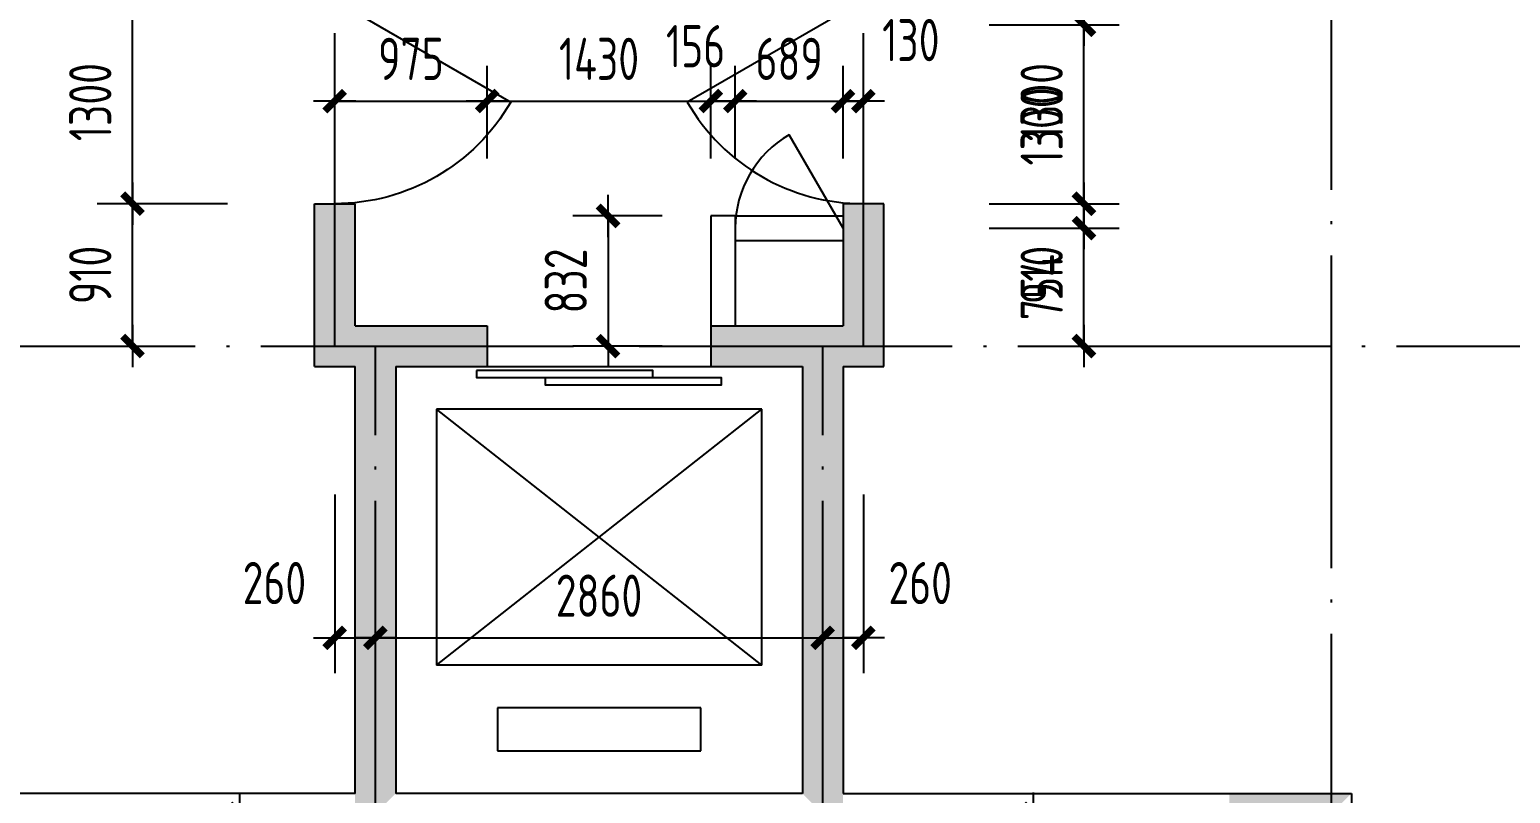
# Model space of a CAD drawing. Extents: x -726032 to 135930, y -151624 to 587044.
# Drawn here: x -658347 to -648880, y 504392 to 509276 of the extents above; entities that cross this region are included whole.
import ezdxf
from ezdxf.enums import TextEntityAlignment as Align

# ---------------------------------------------------------------- set-up
doc = ezdxf.new("R2010")
doc.units = 0
doc.header["$LTSCALE"] = 1000
doc.header["$MEASUREMENT"] = 0
doc.linetypes.add('DOTE', pattern=[2.42, 2, -0.2, 0.02, -0.2])
doc.layers.get('0').update_dxf_attribs({"linetype": 'CONTINUOUS'})
doc.layers.get('DEFPOINTS').update_dxf_attribs({"color": 1, "linetype": 'CONTINUOUS'})
for name, color, linetype in [('COLUMN', 170, 'CONTINUOUS'), ('DOTE', 8, 'DOTE'), ('GROUND', 45, 'CONTINUOUS'), ('PUB_DIM', 245, 'CONTINUOUS'), ('STAIR', 42, 'CONTINUOUS'), ('WALL', 255, 'CONTINUOUS'), ('WINDOW', 155, 'CONTINUOUS'), ('WINDOW_TEXT', 7, 'CONTINUOUS')]:
    doc.layers.add(name, color=color, linetype=linetype)
doc.styles.add('DIM_FONT', font='isocp.shx', dxfattribs={"width": 0.8})
doc.styles.add('SIMPLEX', font='SIMPLEX.SHX')
doc.dimstyles.new('AXIS', dxfattribs={"dimtxt": 300, "dimasz": 1, "dimexe": 250, "dimexo": 300, "dimgap": 150, "dimtad": 1, "dimdec": 0, "dimzin": 0, "dimdsep": 46, "dimtxsty": 'DIM_FONT', "dimcen": 0.09, "dimse1": 1, "dimse2": 1, "dimclrt": 142, "dimadec": 0, "dimazin": 0, "dimtfac": 1, "dimtdec": 0, "dimtix": 1, "dimtmove": 2, "dimatfit": 3, "dimfxl": 1, "dimtolj": 1, "dimtzin": 0, "dimarcsym": 0})
doc.dimstyles.new('DIMA', dxfattribs={"dimtxt": 300, "dimasz": 1, "dimexe": 250, "dimexo": 300, "dimgap": 150, "dimtad": 1, "dimdec": 0, "dimzin": 0, "dimdsep": 46, "dimtxsty": 'DIM_FONT', "dimcen": 0.09, "dimse1": 1, "dimclrt": 142, "dimadec": 0, "dimazin": 0, "dimtfac": 1, "dimtdec": 0, "dimtix": 1, "dimtmove": 2, "dimatfit": 3, "dimfxl": 1, "dimtolj": 1, "dimtzin": 0, "dimarcsym": 0})
doc.dimstyles.new('DIMB', dxfattribs={"dimtxt": 300, "dimasz": 1, "dimexe": 250, "dimexo": 300, "dimgap": 150, "dimtad": 1, "dimdec": 0, "dimzin": 0, "dimdsep": 46, "dimtxsty": 'DIM_FONT', "dimcen": 0.09, "dimse2": 1, "dimclrt": 142, "dimadec": 0, "dimazin": 0, "dimtfac": 1, "dimtdec": 0, "dimtix": 1, "dimtmove": 2, "dimatfit": 3, "dimfxl": 1, "dimtolj": 1, "dimtzin": 0, "dimarcsym": 0})
doc.dimstyles.new('DIMN', dxfattribs={"dimtxt": 300, "dimasz": 1, "dimexe": 250, "dimexo": 300, "dimgap": 150, "dimtad": 1, "dimdec": 0, "dimzin": 0, "dimdsep": 46, "dimtxsty": 'DIM_FONT', "dimcen": 0.09, "dimclrt": 142, "dimadec": 0, "dimazin": 0, "dimtfac": 1, "dimtdec": 0, "dimtix": 1, "dimtmove": 2, "dimatfit": 3, "dimfxl": 1, "dimtolj": 1, "dimtzin": 0, "dimarcsym": 0})

# ---------------------------------------------------------------- blocks, each defined once
blk = doc.blocks.new('_DIMX')
blk.add_line((-150, 0), (150, 0))
at = {"const_width": 50}
blk.add_lwpolyline([(-70, -70), (70, 70)], dxfattribs=at)
blk = doc.blocks.new('*D1721')
at = {"layer": 'DEFPOINTS', "color": 0, "transparency": 16777216}
for p in [(-652483.2, 509592.4), (-651606.5, 509592.4), (-652483.2, 509306.4)]:
    blk.add_point(p, dxfattribs=at)
at = {"layer": 'PUB_DIM', "color": 0, "lineweight": -2, "transparency": 16777216}
for p, q in [((-652213.2, 509592.4), (-651381.5, 509592.4)), ((-651606.5, 509307.3), (-651606.5, 509591.5))]:
    blk.add_line(p, q, dxfattribs=at)
at = {"layer": 'PUB_DIM', "color": 0, "lineweight": -2, "transparency": 16777216, "xscale": 0.9, "yscale": 0.9, "zscale": 0.9}
for p, rotation in [((-651606.5, 509592.4), 90), ((-651606.5, 509306.4), 270)]:
    blk.add_blockref('_DIMX', p, dxfattribs=dict(at, rotation=rotation))
at = {"layer": 'PUB_DIM', "color": 142, "transparency": 16777216, "insert": (-651216.5, 509592.4), "char_height": 270, "attachment_point": 5, "rotation": 90, "style": 'DIM_FONT'}
blk.add_mtext('\\A1;286', dxfattribs=at)
blk = doc.blocks.new('*D2343')
at = {"layer": 'DEFPOINTS', "color": 0, "transparency": 16777216}
for p in [(-652483.2, 508162.4), (-651606.5, 508162.4), (-652483.2, 507252.4)]:
    blk.add_point(p, dxfattribs=at)
at = {"layer": 'PUB_DIM', "color": 0, "lineweight": -2, "transparency": 16777216}
for p, q in [((-652213.2, 508162.4), (-651381.5, 508162.4)), ((-651606.5, 507253.3), (-651606.5, 508161.5))]:
    blk.add_line(p, q, dxfattribs=at)
at = {"layer": 'PUB_DIM', "color": 0, "lineweight": -2, "transparency": 16777216, "xscale": 0.9, "yscale": 0.9, "zscale": 0.9}
for p, rotation in [((-651606.5, 508162.4), 90), ((-651606.5, 507252.4), 270)]:
    blk.add_blockref('_DIMX', p, dxfattribs=dict(at, rotation=rotation))
at = {"layer": 'PUB_DIM', "color": 142, "transparency": 16777216, "insert": (-651876.5, 507707.4), "char_height": 270, "attachment_point": 5, "rotation": 90, "style": 'DIM_FONT'}
blk.add_mtext('\\A1;910', dxfattribs=at)
blk = doc.blocks.new('*D2344')
at = {"layer": 'DEFPOINTS', "color": 0, "transparency": 16777216}
for p in [(-652483.2, 508006.4), (-651606.5, 508006.4), (-652483.2, 507252.4)]:
    blk.add_point(p, dxfattribs=at)
at = {"layer": 'PUB_DIM', "color": 0, "lineweight": -2, "transparency": 16777216}
for p, q in [((-652213.2, 508006.4), (-651381.5, 508006.4)), ((-651606.5, 507253.3), (-651606.5, 508005.5))]:
    blk.add_line(p, q, dxfattribs=at)
at = {"layer": 'PUB_DIM', "color": 0, "lineweight": -2, "transparency": 16777216, "xscale": 0.9, "yscale": 0.9, "zscale": 0.9}
for p, rotation in [((-651606.5, 508006.4), 90), ((-651606.5, 507252.4), 270)]:
    blk.add_blockref('_DIMX', p, dxfattribs=dict(at, rotation=rotation))
at = {"layer": 'PUB_DIM', "color": 142, "transparency": 16777216, "insert": (-651876.5, 507629.4), "char_height": 270, "attachment_point": 5, "rotation": 90, "style": 'DIM_FONT'}
blk.add_mtext('\\A1;754', dxfattribs=at)
blk = doc.blocks.new('*D2345')
at = {"layer": 'DEFPOINTS', "color": 0, "transparency": 16777216}
for p in [(-652796.9, 504262.4), (-652796.9, 501532.4), (-651929.9, 501532.4)]:
    blk.add_point(p, dxfattribs=at)
at = {"layer": 'PUB_DIM', "color": 0, "lineweight": -2, "transparency": 16777216}
for p, q in [((-651929.9, 504261.5), (-651929.9, 501533.3)), ((-652526.9, 501532.4), (-651704.9, 501532.4))]:
    blk.add_line(p, q, dxfattribs=at)
at = {"layer": 'PUB_DIM', "color": 0, "lineweight": -2, "transparency": 16777216, "xscale": 0.9, "yscale": 0.9, "zscale": 0.9}
for p, rotation in [((-651929.9, 504262.4), 90), ((-651929.9, 501532.4), 270)]:
    blk.add_blockref('_DIMX', p, dxfattribs=dict(at, rotation=rotation))
at = {"layer": 'PUB_DIM', "color": 142, "transparency": 16777216, "insert": (-652199.9, 502897.4), "char_height": 270, "attachment_point": 5, "rotation": 90, "style": 'DIM_FONT'}
blk.add_mtext('\\A1;2730', dxfattribs=at)
blk = doc.blocks.new('*D2346')
at = {"layer": 'DEFPOINTS', "color": 0, "transparency": 16777216}
for p in [(-652483.2, 509462.4), (-651606.5, 509462.4), (-652483.2, 508162.4)]:
    blk.add_point(p, dxfattribs=at)
at = {"layer": 'PUB_DIM', "color": 0, "lineweight": -2, "transparency": 16777216}
for p, q in [((-652213.2, 509462.4), (-651381.5, 509462.4)), ((-651606.5, 508163.3), (-651606.5, 509461.5))]:
    blk.add_line(p, q, dxfattribs=at)
at = {"layer": 'PUB_DIM', "color": 0, "lineweight": -2, "transparency": 16777216, "xscale": 0.9, "yscale": 0.9, "zscale": 0.9}
for p, rotation in [((-651606.5, 509462.4), 90), ((-651606.5, 508162.4), 270)]:
    blk.add_blockref('_DIMX', p, dxfattribs=dict(at, rotation=rotation))
at = {"layer": 'PUB_DIM', "color": 142, "transparency": 16777216, "insert": (-651876.5, 508812.4), "char_height": 270, "attachment_point": 5, "rotation": 90, "style": 'DIM_FONT'}
blk.add_mtext('\\A1;1300', dxfattribs=at)
blk = doc.blocks.new('*D2347')
at = {"layer": 'DEFPOINTS', "color": 0, "transparency": 16777216}
for p in [(-652483.2, 509306.4), (-651606.5, 509306.4), (-652483.2, 508006.4)]:
    blk.add_point(p, dxfattribs=at)
at = {"layer": 'PUB_DIM', "color": 0, "lineweight": -2, "transparency": 16777216}
for p, q in [((-652213.2, 509306.4), (-651381.5, 509306.4)), ((-651606.5, 508007.3), (-651606.5, 509305.5))]:
    blk.add_line(p, q, dxfattribs=at)
at = {"layer": 'PUB_DIM', "color": 0, "lineweight": -2, "transparency": 16777216, "xscale": 0.9, "yscale": 0.9, "zscale": 0.9}
for p, rotation in [((-651606.5, 509306.4), 90), ((-651606.5, 508006.4), 270)]:
    blk.add_blockref('_DIMX', p, dxfattribs=dict(at, rotation=rotation))
at = {"layer": 'PUB_DIM', "color": 142, "transparency": 16777216, "insert": (-651876.5, 508656.4), "char_height": 270, "attachment_point": 5, "rotation": 90, "style": 'DIM_FONT'}
blk.add_mtext('\\A1;1300', dxfattribs=at)
blk = doc.blocks.new('*D1098')
at = {"layer": 'DEFPOINTS', "color": 0, "transparency": 16777216}
for p in [(-654033.3, 508084.4), (-654649.2, 507252.4), (-654033.3, 507252.4)]:
    blk.add_point(p, dxfattribs=at)
at = {"layer": 'PUB_DIM', "color": 0, "lineweight": -2, "transparency": 16777216}
for p, q in [((-654303.3, 508084.4), (-654874.2, 508084.4)), ((-654649.2, 508083.5), (-654649.2, 507253.3)), ((-654303.3, 507252.4), (-654874.2, 507252.4))]:
    blk.add_line(p, q, dxfattribs=at)
at = {"layer": 'PUB_DIM', "color": 0, "lineweight": -2, "transparency": 16777216, "xscale": 0.9, "yscale": 0.9, "zscale": 0.9}
for p, rotation in [((-654649.2, 508084.4), 90), ((-654649.2, 507252.4), 270)]:
    blk.add_blockref('_DIMX', p, dxfattribs=dict(at, rotation=rotation))
at = {"layer": 'PUB_DIM', "color": 142, "transparency": 16777216, "insert": (-654919.3, 507668.4), "char_height": 270, "attachment_point": 5, "rotation": 90, "style": 'DIM_FONT'}
blk.add_mtext('\\A1;832', dxfattribs=at)
blk = doc.blocks.new('*D1099')
at = {"layer": 'DEFPOINTS', "color": 0, "transparency": 16777216}
for p in [(-656396.9, 506573.9), (-656136.9, 506573.9), (-656136.9, 505386.2)]:
    blk.add_point(p, dxfattribs=at)
at = {"layer": 'PUB_DIM', "color": 0, "lineweight": -2, "transparency": 16777216}
for p, q in [((-656396.9, 506303.9), (-656396.9, 505161.2)), ((-656397.8, 505386.2), (-656398.7, 505386.2)), ((-656396.9, 505386.2), (-656136.9, 505386.2)), ((-656136, 505386.2), (-656135.1, 505386.2))]:
    blk.add_line(p, q, dxfattribs=at)
at = {"layer": 'PUB_DIM', "color": 0, "lineweight": -2, "transparency": 16777216, "xscale": 0.9, "yscale": 0.9, "zscale": 0.9}
blk.add_blockref('_DIMX', (-656396.9, 505386.2), dxfattribs=at)
at = {"layer": 'PUB_DIM', "color": 0, "lineweight": -2, "transparency": 16777216, "xscale": 0.9, "yscale": 0.9, "zscale": 0.9, "rotation": 180}
blk.add_blockref('_DIMX', (-656136.9, 505386.2), dxfattribs=at)
at = {"layer": 'PUB_DIM', "color": 142, "transparency": 16777216, "insert": (-656782.3, 505737.3), "char_height": 270, "attachment_point": 5, "style": 'DIM_FONT'}
blk.add_mtext('\\A1;260', dxfattribs=at)
blk = doc.blocks.new('_LIFTD')
for points in [[(-0.5476, -0.6024), (-0.5476, -0.7742), (0.2411, -0.7742), (0.2411, -0.6024), (-0.5476, -0.6024)], [(-0.2411, -0.7836), (-0.2411, -0.9554), (0.5476, -0.9554), (0.5476, -0.7836), (-0.2411, -0.7836)]]:
    blk.add_lwpolyline(points)
blk = doc.blocks.new('*D1100')
at = {"layer": 'DEFPOINTS', "color": 0, "transparency": 16777216}
for p in [(-653835.9, 508818.8), (-653991.9, 508182.3), (-653835.9, 508182.3)]:
    blk.add_point(p, dxfattribs=at)
at = {"layer": 'PUB_DIM', "color": 0, "lineweight": -2, "transparency": 16777216}
for p, q in [((-653991.9, 508452.3), (-653991.9, 509043.8)), ((-653835.9, 508452.3), (-653835.9, 509043.8)), ((-653992.8, 508818.8), (-653993.7, 508818.8)), ((-653991.9, 508818.8), (-653835.9, 508818.8)), ((-653835, 508818.8), (-653834.1, 508818.8))]:
    blk.add_line(p, q, dxfattribs=at)
at = {"layer": 'PUB_DIM', "color": 0, "lineweight": -2, "transparency": 16777216, "xscale": 0.9, "yscale": 0.9, "zscale": 0.9}
blk.add_blockref('_DIMX', (-653991.9, 508818.8), dxfattribs=at)
at = {"layer": 'PUB_DIM', "color": 0, "lineweight": -2, "transparency": 16777216, "xscale": 0.9, "yscale": 0.9, "zscale": 0.9, "rotation": 180}
blk.add_blockref('_DIMX', (-653835.9, 508818.8), dxfattribs=at)
at = {"layer": 'PUB_DIM', "color": 142, "transparency": 16777216, "insert": (-654089.6, 509169.8), "char_height": 270, "attachment_point": 5, "style": 'DIM_FONT'}
blk.add_mtext('\\A1;156', dxfattribs=at)
blk = doc.blocks.new('*D1101')
at = {"layer": 'DEFPOINTS', "color": 0, "transparency": 16777216}
for p in [(-653991.9, 508818.8), (-655421.9, 508182.3), (-653991.9, 508182.3)]:
    blk.add_point(p, dxfattribs=at)
at = {"layer": 'PUB_DIM', "color": 0, "lineweight": -2, "transparency": 16777216}
for p, q in [((-655421.9, 508452.3), (-655421.9, 509043.8)), ((-653991.9, 508452.3), (-653991.9, 509043.8)), ((-655421, 508818.8), (-653992.8, 508818.8))]:
    blk.add_line(p, q, dxfattribs=at)
at = {"layer": 'PUB_DIM', "color": 0, "lineweight": -2, "transparency": 16777216, "xscale": 0.9, "yscale": 0.9, "zscale": 0.9, "rotation": 180}
blk.add_blockref('_DIMX', (-655421.9, 508818.8), dxfattribs=at)
at = {"layer": 'PUB_DIM', "color": 0, "lineweight": -2, "transparency": 16777216, "xscale": 0.9, "yscale": 0.9, "zscale": 0.9}
blk.add_blockref('_DIMX', (-653991.9, 508818.8), dxfattribs=at)
at = {"layer": 'PUB_DIM', "color": 142, "transparency": 16777216, "insert": (-654706.9, 509088.8), "char_height": 270, "attachment_point": 5, "style": 'DIM_FONT'}
blk.add_mtext('\\A1;1430', dxfattribs=at)
blk = doc.blocks.new('_DBLK')
blk.add_line((-0.5, 0), (0, -0.866))
blk.add_arc((-0.5, 0), 1, 300, 0)
at = {"layer": 'WINDOW_TEXT', "style": 'SIMPLEX', "flags": 9}
blk.add_attdef('A', text='', height=1, dxfattribs=at).set_placement((0, 1.5), align=Align.MIDDLE)
blk = doc.blocks.new('*D1102')
at = {"layer": 'DEFPOINTS', "color": 0, "transparency": 16777216}
for p in [(-655421.9, 508818.8), (-656396.9, 508182.3), (-655421.9, 508182.3)]:
    blk.add_point(p, dxfattribs=at)
at = {"layer": 'PUB_DIM', "color": 0, "lineweight": -2, "transparency": 16777216}
for p, q in [((-656396.9, 508452.3), (-656396.9, 509043.8)), ((-655421.9, 508452.3), (-655421.9, 509043.8)), ((-656396, 508818.8), (-655422.8, 508818.8))]:
    blk.add_line(p, q, dxfattribs=at)
at = {"layer": 'PUB_DIM', "color": 0, "lineweight": -2, "transparency": 16777216, "xscale": 0.9, "yscale": 0.9, "zscale": 0.9, "rotation": 180}
blk.add_blockref('_DIMX', (-656396.9, 508818.8), dxfattribs=at)
at = {"layer": 'PUB_DIM', "color": 0, "lineweight": -2, "transparency": 16777216, "xscale": 0.9, "yscale": 0.9, "zscale": 0.9}
blk.add_blockref('_DIMX', (-655421.9, 508818.8), dxfattribs=at)
at = {"layer": 'PUB_DIM', "color": 142, "transparency": 16777216, "insert": (-655909.4, 509088.8), "char_height": 270, "attachment_point": 5, "style": 'DIM_FONT'}
blk.add_mtext('\\A1;975', dxfattribs=at)
blk = doc.blocks.new('M_A1SFU')
blk.add_line((-0.5, 0), (0, -0.866))
blk.add_arc((-0.5, 0), 1, 300, 0)
blk = doc.blocks.new('*D1104')
at = {"layer": 'DEFPOINTS', "color": 0, "transparency": 16777216}
for p in [(-653146.9, 508818.8), (-653835.9, 508182.3), (-653146.9, 508182.3)]:
    blk.add_point(p, dxfattribs=at)
at = {"layer": 'PUB_DIM', "color": 0, "lineweight": -2, "transparency": 16777216}
for p, q in [((-653835.9, 508452.3), (-653835.9, 509043.8)), ((-653146.9, 508452.3), (-653146.9, 509043.8)), ((-653835, 508818.8), (-653147.8, 508818.8))]:
    blk.add_line(p, q, dxfattribs=at)
at = {"layer": 'PUB_DIM', "color": 0, "lineweight": -2, "transparency": 16777216, "xscale": 0.9, "yscale": 0.9, "zscale": 0.9, "rotation": 180}
blk.add_blockref('_DIMX', (-653835.9, 508818.8), dxfattribs=at)
at = {"layer": 'PUB_DIM', "color": 0, "lineweight": -2, "transparency": 16777216, "xscale": 0.9, "yscale": 0.9, "zscale": 0.9}
blk.add_blockref('_DIMX', (-653146.9, 508818.8), dxfattribs=at)
at = {"layer": 'PUB_DIM', "color": 142, "transparency": 16777216, "insert": (-653491.4, 509088.8), "char_height": 270, "attachment_point": 5, "style": 'DIM_FONT'}
blk.add_mtext('\\A1;689', dxfattribs=at)
blk = doc.blocks.new('*D2356')
at = {"layer": 'DEFPOINTS', "color": 0, "transparency": 16777216}
for p in [(-657689.6, 508162.4), (-656813, 508162.4), (-656813, 507252.4)]:
    blk.add_point(p, dxfattribs=at)
at = {"layer": 'PUB_DIM', "color": 0, "lineweight": -2, "transparency": 16777216}
for p, q in [((-657083, 508162.4), (-657914.6, 508162.4)), ((-657689.6, 507253.3), (-657689.6, 508161.5))]:
    blk.add_line(p, q, dxfattribs=at)
at = {"layer": 'PUB_DIM', "color": 0, "lineweight": -2, "transparency": 16777216, "xscale": 0.9, "yscale": 0.9, "zscale": 0.9}
for p, rotation in [((-657689.6, 508162.4), 90), ((-657689.6, 507252.4), 270)]:
    blk.add_blockref('_DIMX', p, dxfattribs=dict(at, rotation=rotation))
at = {"layer": 'PUB_DIM', "color": 142, "transparency": 16777216, "insert": (-657959.6, 507707.4), "char_height": 270, "attachment_point": 5, "rotation": 90, "style": 'DIM_FONT'}
blk.add_mtext('\\A1;910', dxfattribs=at)
blk = doc.blocks.new('*D2359')
at = {"layer": 'DEFPOINTS', "color": 0, "transparency": 16777216}
for p in [(-657689.6, 509462.4), (-656813, 509462.4), (-656813, 508162.4)]:
    blk.add_point(p, dxfattribs=at)
at = {"layer": 'PUB_DIM', "color": 0, "lineweight": -2, "transparency": 16777216}
for p, q in [((-657083, 509462.4), (-657914.6, 509462.4)), ((-657689.6, 508163.3), (-657689.6, 509461.5))]:
    blk.add_line(p, q, dxfattribs=at)
at = {"layer": 'PUB_DIM', "color": 0, "lineweight": -2, "transparency": 16777216, "xscale": 0.9, "yscale": 0.9, "zscale": 0.9}
for p, rotation in [((-657689.6, 509462.4), 90), ((-657689.6, 508162.4), 270)]:
    blk.add_blockref('_DIMX', p, dxfattribs=dict(at, rotation=rotation))
at = {"layer": 'PUB_DIM', "color": 142, "transparency": 16777216, "insert": (-657959.6, 508812.4), "char_height": 270, "attachment_point": 5, "rotation": 90, "style": 'DIM_FONT'}
blk.add_mtext('\\A1;1300', dxfattribs=at)
blk = doc.blocks.new('*D2361')
at = {"layer": 'DEFPOINTS', "color": 0, "transparency": 16777216}
for p in [(-656136.9, 504262.4), (-657003.9, 501532.4), (-656136.9, 501532.4)]:
    blk.add_point(p, dxfattribs=at)
at = {"layer": 'PUB_DIM', "color": 0, "lineweight": -2, "transparency": 16777216}
for p, q in [((-657003.9, 504261.5), (-657003.9, 501533.3)), ((-656406.9, 501532.4), (-657228.9, 501532.4))]:
    blk.add_line(p, q, dxfattribs=at)
at = {"layer": 'PUB_DIM', "color": 0, "lineweight": -2, "transparency": 16777216, "xscale": 0.9, "yscale": 0.9, "zscale": 0.9}
for p, rotation in [((-657003.9, 504262.4), 90), ((-657003.9, 501532.4), 270)]:
    blk.add_blockref('_DIMX', p, dxfattribs=dict(at, rotation=rotation))
at = {"layer": 'PUB_DIM', "color": 142, "transparency": 16777216, "insert": (-657273.9, 502897.4), "char_height": 270, "attachment_point": 5, "rotation": 90, "style": 'DIM_FONT'}
blk.add_mtext('\\A1;2730', dxfattribs=at)
blk = doc.blocks.new('*D2370')
at = {"layer": 'DEFPOINTS', "color": 0, "transparency": 16777216}
for p in [(-653016.9, 508818.8), (-653146.9, 508182.3), (-653016.9, 508182.3)]:
    blk.add_point(p, dxfattribs=at)
at = {"layer": 'PUB_DIM', "color": 0, "lineweight": -2, "transparency": 16777216}
for p, q in [((-653016.9, 508452.3), (-653016.9, 509043.8)), ((-653147.8, 508818.8), (-653148.7, 508818.8)), ((-653146.9, 508818.8), (-653016.9, 508818.8)), ((-653016, 508818.8), (-653015.1, 508818.8))]:
    blk.add_line(p, q, dxfattribs=at)
at = {"layer": 'PUB_DIM', "color": 0, "lineweight": -2, "transparency": 16777216, "xscale": 0.9, "yscale": 0.9, "zscale": 0.9}
blk.add_blockref('_DIMX', (-653146.9, 508818.8), dxfattribs=at)
at = {"layer": 'PUB_DIM', "color": 0, "lineweight": -2, "transparency": 16777216, "xscale": 0.9, "yscale": 0.9, "zscale": 0.9, "rotation": 180}
blk.add_blockref('_DIMX', (-653016.9, 508818.8), dxfattribs=at)
at = {"layer": 'PUB_DIM', "color": 142, "transparency": 16777216, "insert": (-652713.1, 509208.8), "char_height": 270, "attachment_point": 5, "style": 'DIM_FONT'}
blk.add_mtext('\\A1;130', dxfattribs=at)
blk = doc.blocks.new('*D3899')
at = {"layer": 'DEFPOINTS', "color": 0, "transparency": 16777216}
for p in [(-653276.9, 506573.9), (-653016.9, 506573.9), (-653016.9, 505386.2)]:
    blk.add_point(p, dxfattribs=at)
at = {"layer": 'PUB_DIM', "color": 0, "lineweight": -2, "transparency": 16777216}
for p, q in [((-653016.9, 506303.9), (-653016.9, 505161.2)), ((-653277.8, 505386.2), (-653278.7, 505386.2)), ((-653276.9, 505386.2), (-653016.9, 505386.2)), ((-653016, 505386.2), (-653015.1, 505386.2))]:
    blk.add_line(p, q, dxfattribs=at)
at = {"layer": 'PUB_DIM', "color": 0, "lineweight": -2, "transparency": 16777216, "xscale": 0.9, "yscale": 0.9, "zscale": 0.9}
blk.add_blockref('_DIMX', (-653276.9, 505386.2), dxfattribs=at)
at = {"layer": 'PUB_DIM', "color": 0, "lineweight": -2, "transparency": 16777216, "xscale": 0.9, "yscale": 0.9, "zscale": 0.9, "rotation": 180}
blk.add_blockref('_DIMX', (-653016.9, 505386.2), dxfattribs=at)
at = {"layer": 'PUB_DIM', "color": 142, "transparency": 16777216, "insert": (-652653.5, 505737.3), "char_height": 270, "attachment_point": 5, "style": 'DIM_FONT'}
blk.add_mtext('\\A1;260', dxfattribs=at)
blk = doc.blocks.new('*D3900')
at = {"layer": 'DEFPOINTS', "color": 0, "transparency": 16777216}
for p in [(-656136.9, 506573.9), (-653276.9, 506573.9), (-653276.9, 505386.2)]:
    blk.add_point(p, dxfattribs=at)
at = {"layer": 'PUB_DIM', "color": 0, "lineweight": -2, "transparency": 16777216}
blk.add_line((-656136, 505386.2), (-653277.8, 505386.2), dxfattribs=at)
at = {"layer": 'PUB_DIM', "color": 0, "lineweight": -2, "transparency": 16777216, "xscale": 0.9, "yscale": 0.9, "zscale": 0.9, "rotation": 180}
blk.add_blockref('_DIMX', (-656136.9, 505386.2), dxfattribs=at)
at = {"layer": 'PUB_DIM', "color": 0, "lineweight": -2, "transparency": 16777216, "xscale": 0.9, "yscale": 0.9, "zscale": 0.9}
blk.add_blockref('_DIMX', (-653276.9, 505386.2), dxfattribs=at)
at = {"layer": 'PUB_DIM', "color": 142, "transparency": 16777216, "insert": (-654706.9, 505656.3), "char_height": 270, "attachment_point": 5, "style": 'DIM_FONT'}
blk.add_mtext('\\A1;2860', dxfattribs=at)

msp = doc.modelspace()

# ---------------------------------------------------------------- linework, layer by layer
at = {"layer": 'COLUMN'}
for points in [[(-656526.9, 508162.4), (-656526.9, 507122.4), (-656266.9, 508162.4), (-656266.9, 507122.4)], [(-652886.9, 508162.4), (-652886.9, 507122.4), (-653146.9, 508162.4), (-653146.9, 507122.4)], [(-656266.9, 504132.4), (-656266.9, 507382.4), (-656006.9, 504392.4), (-656006.9, 507122.4)], [(-656266.9, 507382.4), (-656006.9, 507122.4), (-655421.9, 507382.4), (-655421.9, 507122.4)], [(-653146.9, 507382.4), (-653406.9, 507122.4), (-653991.9, 507382.4), (-653991.9, 507122.4)], [(-653146.9, 504132.4), (-653146.9, 507382.4), (-653406.9, 504392.4), (-653406.9, 507122.4)], [(-650676.9, 504392.8), (-650676.9, 504132.4), (-649896.9, 504392.4), (-650156.9, 504132.4)]]:
    msp.add_solid(points, dxfattribs=at)
at = {"layer": 'DOTE'}
for p, q in [((-656396.9, 507252.4), (-656396.9, 522352)), ((-653016.9, 507252.4), (-653016.9, 522352)), ((-650026.9, 522352), (-650026.9, 491880.4)), ((-712529.2, 507252.4), (-642897.4, 507252.4)), ((-656136.9, 504262.4), (-656136.9, 507252.4)), ((-653276.9, 504262.4), (-653276.9, 507252.4))]:
    msp.add_line(p, q, dxfattribs=at)
at = {"layer": 'GROUND'}
for p, q in [((-653835.9, 508084.4), (-653146.9, 508084.4)), ((-653835.9, 507928.4), (-653146.9, 507928.4))]:
    msp.add_line(p, q, dxfattribs=at)
at = {"layer": 'STAIR'}
for p, q in [((-655421.9, 507122.4), (-653991.9, 507122.4)), ((-653666.9, 505211.4), (-655746.9, 506849.4)), ((-655746.9, 505211.4), (-653666.9, 506849.4)), ((-653666.9, 506849.4), (-655746.9, 506849.4)), ((-655746.9, 506849.4), (-655746.9, 505211.4)), ((-653666.9, 505211.4), (-653666.9, 506849.4)), ((-653666.9, 505211.4), (-655746.9, 505211.4)), ((-654056.9, 504938.4), (-655356.9, 504938.4)), ((-655356.9, 504938.4), (-655356.9, 504665.4)), ((-654056.9, 504665.4), (-654056.9, 504938.4)), ((-655356.9, 504665.4), (-654056.9, 504665.4))]:
    msp.add_line(p, q, dxfattribs=at)
at = {"layer": 'WALL'}
for p, q in [((-656526.9, 507122.4), (-656526.9, 508162.4)), ((-656526.9, 508162.4), (-656266.9, 508162.4)), ((-656266.9, 507382.4), (-656266.9, 508162.4)), ((-653146.9, 508162.4), (-653146.9, 507382.4)), ((-652886.9, 508162.4), (-653146.9, 508162.4)), ((-652886.9, 507122.4), (-652886.9, 508162.4)), ((-653991.9, 508084.4), (-653991.9, 507122.4)), ((-653835.9, 508084.4), (-653991.9, 508084.4)), ((-653835.9, 508084.4), (-653835.9, 507382.4)), ((-656266.9, 507382.4), (-655421.9, 507382.4)), ((-655421.9, 507382.4), (-655421.9, 507122.4)), ((-653991.9, 507382.4), (-653146.9, 507382.4)), ((-656526.9, 507122.4), (-656266.9, 507122.4)), ((-656266.9, 504392.4), (-656266.9, 507122.4)), ((-656006.9, 507122.4), (-656006.9, 504392.4)), ((-656006.9, 507122.4), (-655421.9, 507122.4)), ((-653991.9, 507122.4), (-653406.9, 507122.4)), ((-653406.9, 507122.4), (-653406.9, 504392.4)), ((-653146.9, 507122.4), (-653146.9, 504392.4)), ((-653146.9, 507122.4), (-652886.9, 507122.4)), ((-656266.9, 504392.4), (-659516.9, 504392.4)), ((-653406.9, 504392.4), (-656006.9, 504392.4)), ((-653146.9, 504392.4), (-649896.9, 504392.4)), ((-649896.9, 504392.4), (-649896.9, 502936.4))]:
    msp.add_line(p, q, dxfattribs=at)

# ---------------------------------------------------------------- block references
at = {"layer": 'WINDOW', "yscale": -1300, "zscale": 1300}
for p, xscale, rotation in [((-656396.9, 508812.4), 1300, 270), ((-653016.9, 508812.4), -1300, 90)]:
    msp.add_blockref('_DBLK', p, dxfattribs=dict(at, xscale=xscale, rotation=rotation))
at = {"layer": 'WINDOW'}
for name, p, xscale, yscale, zscale in [('M_A1SFU', (-653491.4, 508006.4), -689, -689, 689), ('_LIFTD', (-654706.9, 507252.4), 1430, 260.0000000020664, 1430)]:
    msp.add_blockref(name, p, dxfattribs=dict(at, xscale=xscale, yscale=yscale, zscale=zscale))

# ---------------------------------------------------------------- dimensions: what is measured, and where the dimension line sits
at = {"layer": 'PUB_DIM'}
for base, p1, p2, angle, dimstyle, picture, middle in [((-651606.5, 509592.4), (-652483.2, 509306.4), (-652483.2, 509592.4), 90, 'DIMA', '*D1721', (-651216.5, 509592.4)), ((-653835.9, 508818.8), (-653991.9, 508182.3), (-653835.9, 508182.3), 0, 'DIMN', '*D1100', (-654089.6, 509169.8)), ((-653016.9, 508818.8), (-653146.9, 508182.3), (-653016.9, 508182.3), 0, 'DIMA', '*D2370', (-652713.1, 509208.8))]:
    dim = msp.add_linear_dim(base=base, p1=p1, p2=p2, angle=angle, dimstyle=dimstyle, override={"dimscale": 0.9, "dimblk1": '_DIMX', "dimblk2": '_DIMX', "dimsah": 1}, dxfattribs=at)
    dim.commit()
    dim.dimension.update_dxf_attribs({"geometry": picture, "text_midpoint": middle, "dimtype": 161})
for p1, p2, distance, dimstyle, picture, middle in [((-656813, 508162.4), (-656813, 509462.4), 876.7, 'DIMA', '*D2359', (-657959.6, 508812.4)), ((-652483.2, 508162.4), (-652483.2, 509462.4), -876.7, 'DIMA', '*D2346', (-651876.5, 508812.4)), ((-652483.2, 508006.4), (-652483.2, 509306.4), -876.7, 'DIMA', '*D2347', (-651876.5, 508656.4)), ((-656396.9, 508182.3), (-655421.9, 508182.3), 636.5, 'DIMN', '*D1102', (-655909.4, 509088.8)), ((-655421.9, 508182.3), (-653991.9, 508182.3), 636.5, 'DIMN', '*D1101', (-654706.9, 509088.8)), ((-653835.9, 508182.3), (-653146.9, 508182.3), 636.5, 'DIMN', '*D1104', (-653491.4, 509088.8)), ((-656813, 507252.4), (-656813, 508162.4), 876.7, 'DIMA', '*D2356', (-657959.6, 507707.4)), ((-652483.2, 507252.4), (-652483.2, 508162.4), -876.7, 'DIMA', '*D2343', (-651876.5, 507707.4)), ((-652483.2, 507252.4), (-652483.2, 508006.4), -876.7, 'DIMA', '*D2344', (-651876.5, 507629.4))]:
    dim = msp.add_aligned_dim(p1=p1, p2=p2, distance=distance, dimstyle=dimstyle, override={"dimscale": 0.9, "dimblk1": '_DIMX', "dimblk2": '_DIMX', "dimsah": 1}, dxfattribs=at)
    dim.commit()
    dim.dimension.update_dxf_attribs({"geometry": picture, "text_midpoint": middle})
for base, p1, p2, angle, dimstyle, picture, middle in [((-654649.2, 507252.4), (-654033.3, 508084.4), (-654033.3, 507252.4), 270, 'DIMN', '*D1098', (-654919.3, 507668.4)), ((-657003.9, 501532.4), (-656136.9, 504262.4), (-656136.9, 501532.4), 90, 'DIMA', '*D2361', (-657273.9, 502897.4)), ((-651929.9, 501532.4), (-652796.9, 504262.4), (-652796.9, 501532.4), 270, 'DIMA', '*D2345', (-652199.9, 502897.4))]:
    dim = msp.add_linear_dim(base=base, p1=p1, p2=p2, angle=angle, dimstyle=dimstyle, override={"dimscale": 0.9, "dimblk1": '_DIMX', "dimblk2": '_DIMX', "dimsah": 1}, dxfattribs=at)
    dim.commit()
    dim.dimension.update_dxf_attribs({"geometry": picture, "text_midpoint": middle})
for base, p1, p2, dimstyle, picture, middle in [((-656136.9, 505386.2), (-656396.9, 506573.9), (-656136.9, 506573.9), 'DIMB', '*D1099', (-656782.3, 505737.3)), ((-653016.9, 505386.2), (-653276.9, 506573.9), (-653016.9, 506573.9), 'DIMA', '*D3899', (-652653.5, 505737.3))]:
    dim = msp.add_linear_dim(base=base, p1=p1, p2=p2, dimstyle=dimstyle, override={"dimscale": 0.9, "dimblk1": '_DIMX', "dimblk2": '_DIMX', "dimsah": 1}, dxfattribs=at)
    dim.commit()
    dim.dimension.update_dxf_attribs({"geometry": picture, "text_midpoint": middle, "dimtype": 160})
dim = msp.add_linear_dim(base=(-653276.9, 505386.2), p1=(-656136.9, 506573.9), p2=(-653276.9, 506573.9), dimstyle='AXIS', override={"dimscale": 0.9, "dimblk1": '_DIMX', "dimblk2": '_DIMX', "dimsah": 1}, dxfattribs=at)
dim.commit()
dim.dimension.update_dxf_attribs({"geometry": '*D3900', "text_midpoint": (-654706.9, 505656.3)})

doc.saveas('drawing.dxf')
